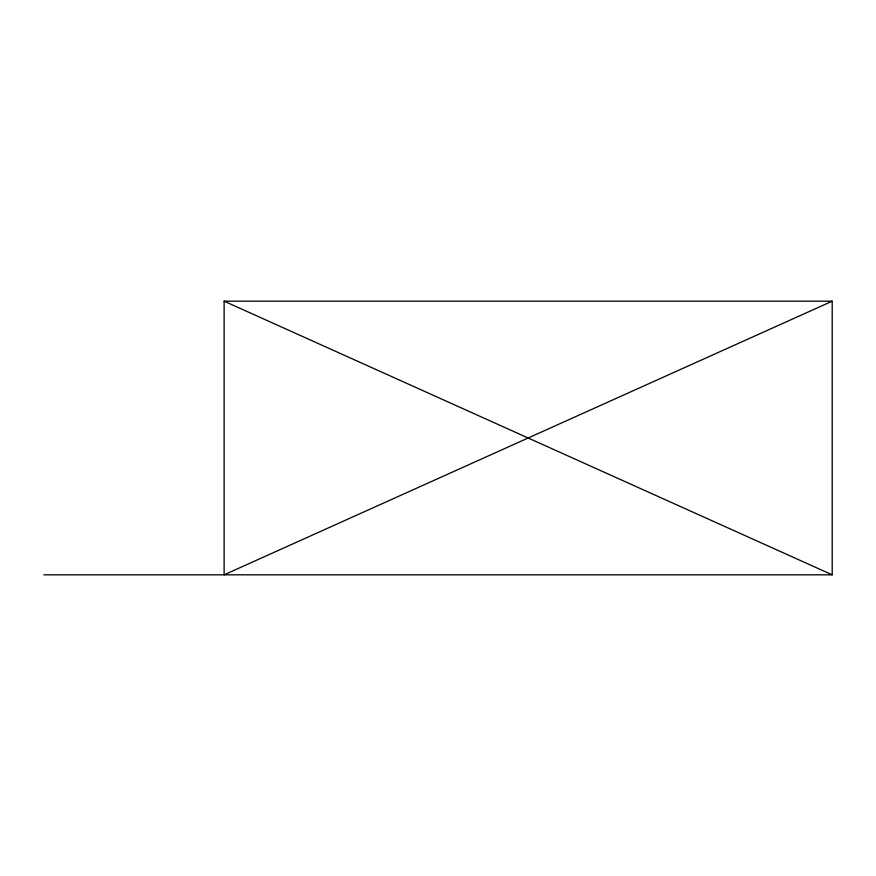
<?xml version="1.0" encoding="UTF-8"?>
<svg xmlns="http://www.w3.org/2000/svg" width="876" height="876" viewBox="0 0 876 876"><rect width="100%" height="100%" fill="white"/><g stroke="black" fill="none" stroke-linecap="round" stroke-linejoin="round"><path stroke-width="1.31" d="M832.2 301.18L224.125 574.82L224.125 301.18L832.2 301.18L832.2 574.82L43.8 574.82M224.125 301.18L832.2 574.82"/></g></svg>
